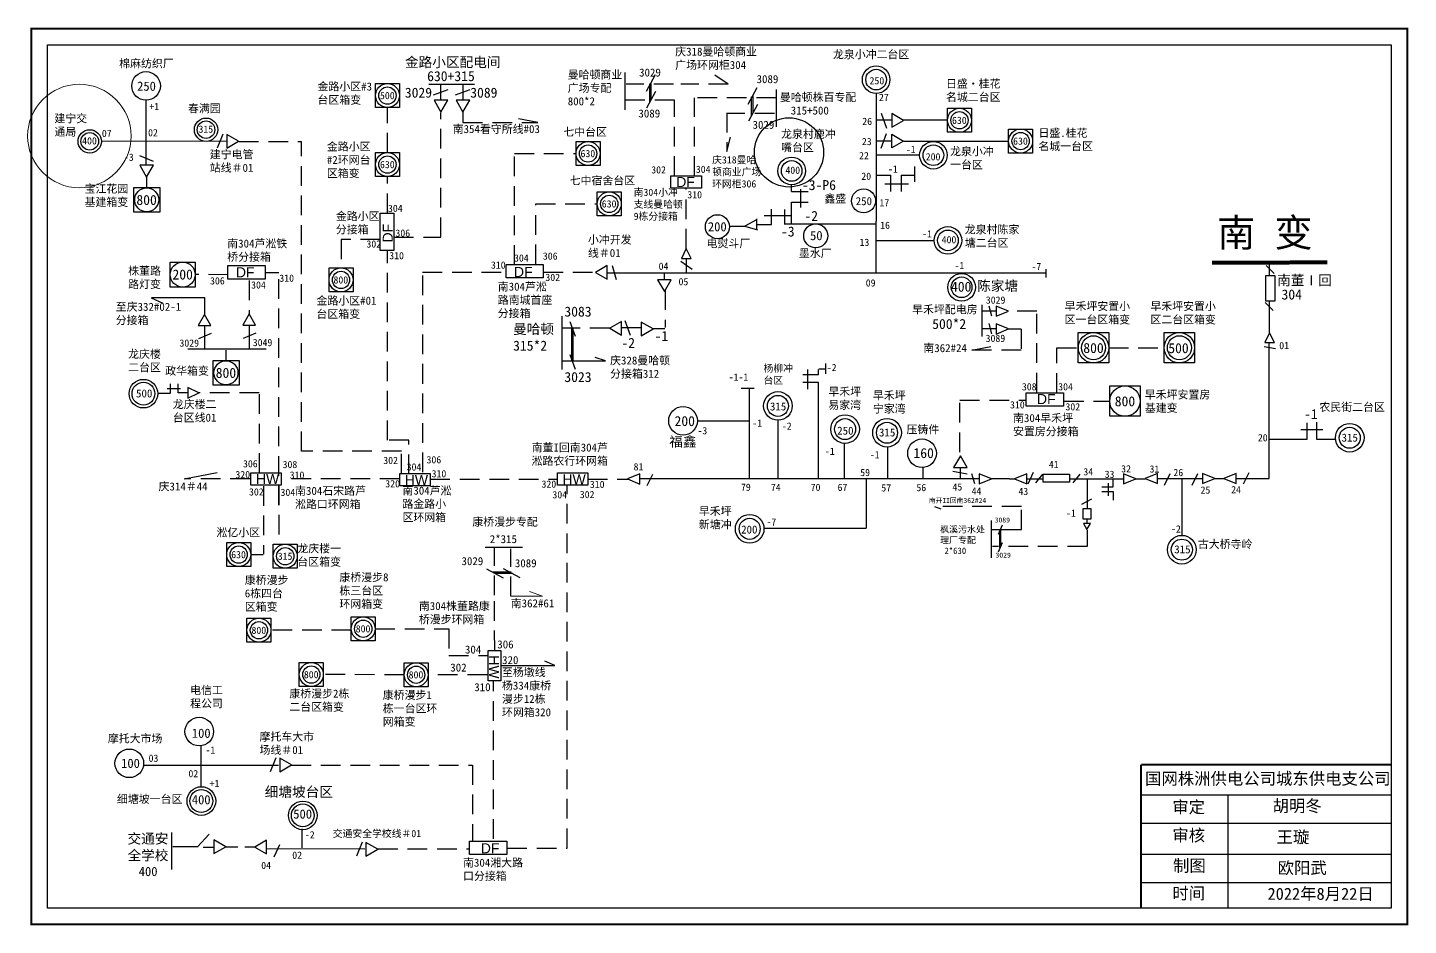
# Model space of a CAD drawing. Extents: x -32 to 313, y 68 to 293.
import ezdxf

# ---------------------------------------------------------------- set-up
doc = ezdxf.new("R2010")
doc.units = 0
doc.header["$LTSCALE"] = 0.774411
doc.linetypes.add('ACAD_ISO02W100', pattern=[15, 12, -3])
doc.linetypes.add('DASHED2', pattern=[9.525, 6.35, -3.175])
doc.layers.get('0').update_dxf_attribs({"linetype": 'CONTINUOUS'})
doc.layers.add('Layer2', color=1, linetype='CONTINUOUS')
doc.layers.add('MiniCADViewLayer', color=7, linetype='CONTINUOUS')
doc.layers.add('MiniCADLayer', color=7, linetype='CONTINUOUS', lineweight=20)
doc.styles.add('宋体_txtstyle_0.00_0_0', font='')
doc.styles.add('宋体_txtstyle_1.23_0_0', font='', dxfattribs={"height": 1.231936})
doc.styles.add('宋体_txtstyle_2.30_0_0', font='', dxfattribs={"height": 2.3})
doc.styles.add('宋体_txtstyle_2.50_0_0', font='', dxfattribs={"height": 2.5})
doc.styles.add('宋体_txtstyle_3.00_0_0', font='SIMSUN.TTC', dxfattribs={"height": 3})
doc.styles.add('宋体_txtstyle_4.58_0_0', font='', dxfattribs={"height": 4.578515})
doc.styles.add('宋体_txtstyle_5.39_0_0', font='', dxfattribs={"height": 5.389702})
doc.styles.add('宋体_txtstyle_8.33_0_0', font='', dxfattribs={"height": 8.327402})
doc.styles.add('宋体_txtstyle_9.57_0_0', font='', dxfattribs={"height": 9.568893})
doc.styles.get('宋体_txtstyle_0.00_0_0').set_extended_font_data('宋体')
doc.styles.get('宋体_txtstyle_1.23_0_0').set_extended_font_data('宋体')
doc.styles.get('宋体_txtstyle_2.30_0_0').set_extended_font_data('宋体')
doc.styles.get('宋体_txtstyle_2.50_0_0').set_extended_font_data('宋体')
doc.styles.get('宋体_txtstyle_4.58_0_0').set_extended_font_data('宋体')
doc.styles.get('宋体_txtstyle_5.39_0_0').set_extended_font_data('宋体')
doc.styles.get('宋体_txtstyle_8.33_0_0').set_extended_font_data('宋体')
doc.styles.get('宋体_txtstyle_9.57_0_0').set_extended_font_data('宋体')

msp = doc.modelspace()

# ---------------------------------------------------------------- linework, layer by layer
at = {"color": 0, "linetype": 'Continuous'}
for p, q in [((117.56, 281.73), (117.56, 272.41)), ((125.13, 281.15), (122.87, 276.95)), ((143.44, 278.78), (140.07, 281.1)), ((68.6, 278.78), (79.96, 278.78)), ((73.34, 277.41), (69.66, 276.09)), ((78.86, 277.41), (75.18, 276.09)), ((125.25, 277.01), (122.98, 272.81)), ((123.71, 278.88), (123.71, 274.15)), ((124.08, 279.25), (124.08, 274.84)), ((150.6, 277.9), (148.33, 273.7)), ((155.37, 277.49), (155.37, 268.17)), ((150.71, 273.76), (148.45, 269.55)), ((149.17, 275.62), (149.17, 270.9)), ((149.54, 275.99), (149.54, 271.59)), ((143.06, 261.98), (144.03, 265.53)), ((150.47, 245.1), (150.47, 242.5)), ((152.42, 245.94), (158.96, 245.94)), ((154.26, 243.72), (154.26, 247.59)), ((157.5, 247.49), (157.5, 243.89)), ((143.78, 243.31), (147.75, 243.31)), ((150.51, 244.9), (147.59, 243.34)), ((147.59, 243.34), (150.77, 242.39)), ((150.58, 243.72), (154.26, 243.72)), ((132.9, 235.15), (132.9, 231.55)), ((222.86, 232.59), (222.86, 230.51)), ((206.84, 223.66), (206.84, 215.76)), ((101.83, 220.81), (101.83, 207.47)), ((103.86, 219.5), (105.18, 215.82)), ((104.25, 217.78), (104.25, 209.51)), ((104.57, 217.78), (104.57, 209.51)), ((117.57, 219.75), (118.88, 216.07)), ((103.86, 211.24), (105.18, 207.56)), ((101.88, 209.62), (112.73, 209.62)), ((112.73, 209.62), (110.15, 210.48)), ((172.5, 180.02), (172.5, 189.05)), ((183.2, 188.07), (183.25, 180.4)), ((7.44, 180.15), (15.68, 181.72)), ((121.35, 181.36), (118.28, 180.1)), ((118.28, 180.1), (121.35, 178.84)), ((121.35, 178.84), (121.35, 181.36)), ((206.16, 180.13), (121.35, 180.1)), ((177.92, 180.04), (177.92, 167.76)), ((201.51, 180.13), (201.51, 182.86)), ((204.26, 181.48), (204.97, 178.95)), ((209.23, 180.13), (206.16, 181.39)), ((206.16, 181.39), (206.16, 178.87)), ((206.16, 178.87), (209.23, 180.13)), ((218.03, 181.42), (214.96, 180.15)), ((214.96, 180.15), (218.03, 178.89)), ((218.03, 178.89), (218.03, 181.42)), ((219.69, 181.68), (218.33, 178.78)), ((221.99, 181.3), (220.24, 179.12)), ((231.31, 181.3), (229.57, 179.12)), ((233.19, 180.1), (233.19, 172.8)), ((239.68, 178.13), (239.68, 180.11)), ((242.26, 181.41), (242.26, 178.88)), ((245.33, 180.15), (242.26, 181.41)), ((242.26, 178.88), (245.33, 180.15)), ((245.25, 180.17), (247.67, 180.17)), ((250.71, 181.46), (247.64, 180.2)), ((247.64, 180.2), (250.71, 178.93)), ((250.71, 178.93), (250.71, 181.46)), ((236.83, 176.97), (239.66, 176.97)), ((236.86, 178.13), (239.68, 178.13)), ((238.45, 175.91), (238.45, 179.05)), ((239.71, 174.81), (239.71, 176.95)), ((234.26, 175.03), (231.76, 173.69)), ((209.18, 169.71), (209.18, 160.37)), ((233.09, 170.04), (233.09, 168.98)), ((152.22, 167.76), (177.92, 167.76)), ((209.11, 167.46), (214.24, 167.46)), ((211.92, 168.51), (210.94, 166.2)), ((211.26, 167.05), (211.26, 163)), ((211.51, 167.43), (211.51, 163.38)), ((91.98, 162.96), (82.67, 162.96)), ((211.92, 164.16), (210.94, 161.84)), ((24.04, 161.2), (27.17, 161.2)), ((87.26, 155.28), (83.06, 157.54)), ((89.13, 156.82), (84.41, 156.82)), ((89.5, 156.44), (85.1, 156.44)), ((91.41, 155.39), (87.21, 157.66))]:
    msp.add_line(p, q, dxfattribs=at)
at = {"color": 0}
for p, q in [((71.61, 274.82), (71.6, 278.69)), ((77.13, 274.82), (77.12, 278.69)), ((127.47, 229.92), (127.47, 231.59)), ((121.66, 217.9), (116.76, 217.9)), ((127.61, 217.62), (124.62, 217.62)), ((135.7, 194.64), (148.66, 194.64)), ((155.85, 194.79), (155.85, 180.13)), ((192.05, 182.92), (192.05, 180.37)), ((213.77, 180.13), (215.02, 180.13)), ((218.03, 180.12), (222.15, 180.11)), ((228.7, 180.1), (242.26, 180.11))]:
    msp.add_line(p, q, dxfattribs=at)
at = {"linetype": 'DASHED2'}
for p, q in [((129.74, 278.78), (117.87, 278.78)), ((143.44, 278.78), (131.58, 278.78)), ((58.23, 261.71), (58.23, 272.96)), ((129.99, 274.77), (117.64, 274.77)), ((129.99, 255.87), (129.99, 274.77)), ((155.37, 275.39), (135, 275.39)), ((135, 255.87), (135, 275.39)), ((71.56, 240.56), (71.56, 271.68)), ((77.11, 271.97), (77.11, 269.2)), ((95.86, 269.2), (90.37, 270.27)), ((143.06, 271.65), (143.06, 261.98)), ((154.97, 271.51), (143.11, 271.51)), ((17.07, 266.3), (15.68, 262.85)), ((77.11, 269.2), (95.86, 269.2)), ((21.1, 264.47), (36.74, 264.47)), ((36.74, 187.02), (36.74, 264.47)), ((-0.25, 259.5), (-3.69, 260.89)), ((89.98, 261.47), (105.38, 261.47)), ((89.98, 233.68), (89.98, 261.47)), ((-1.99, 255.57), (-1.99, 253.01)), ((58.23, 246.56), (58.23, 255.71)), ((132.89, 237.69), (132.89, 252.78)), ((95.29, 233.77), (95.29, 248.88)), ((95.29, 248.88), (110.68, 248.88)), ((56.44, 239.98), (46.62, 239.98)), ((46.62, 239.98), (46.62, 232.87)), ((59.85, 240.56), (71.56, 240.56)), ((58.27, 189.81), (58.27, 237.24)), ((31.05, 231.66), (27.92, 231.66)), ((31.05, 173.51), (31.05, 231.66)), ((67.03, 231.81), (87.56, 231.81)), ((67.06, 181.8), (67.06, 231.81)), ((97.23, 231.8), (110.3, 231.8)), ((114.38, 233.46), (115.37, 230.01)), ((131.54, 234.52), (134.37, 232.55)), ((18.44, 231.17), (10.16, 231.21)), ((23.66, 229.71), (23.66, 221.42)), ((220.6, 222.04), (213.54, 222.04)), ((220.6, 201.75), (220.6, 222.01)), ((216.65, 217.59), (213.54, 217.59)), ((216.65, 217.56), (216.65, 212.28)), ((17.84, 212.34), (17.84, 209.78)), ((204.28, 212.28), (209.47, 213.27)), ((216.65, 212.28), (204.28, 212.28)), ((225.54, 201.67), (225.54, 212.91)), ((225.54, 212.91), (230.96, 212.91)), ((238.55, 212.91), (252.4, 212.91)), ((26.13, 201.61), (11.1, 201.61)), ((26.25, 181.62), (26.25, 201.61)), ((201.36, 186.84), (201.36, 199.8)), ((201.36, 199.8), (217.86, 199.8)), ((227.4, 199.57), (238.81, 199.57)), ((61.71, 187.02), (36.74, 187.02)), ((63.61, 189.83), (58.29, 189.83)), ((61.71, 181.5), (61.71, 187.02)), ((63.61, 181.34), (63.61, 189.83)), ((23.85, 180.14), (7.54, 180.14)), ((61.27, 180.14), (31.8, 180.14)), ((68.95, 180.07), (100.74, 180.07)), ((260.75, 181.37), (259.31, 178.49)), ((273.61, 181.66), (272.16, 178.78)), ((27.25, 178.33), (27.25, 161.28)), ((31.1, 178.51), (31.1, 163.83)), ((85.02, 151.02), (85.02, 162.88)), ((89.04, 150.79), (89.04, 162.65)), ((85.04, 137.27), (85.02, 151.02)), ((49.17, 142.28), (29.11, 142.28)), ((55.17, 142.65), (73.6, 142.65)), ((73.6, 142.65), (73.6, 136)), ((73.6, 136), (83.46, 136)), ((62.41, 131.15), (42.2, 131.2)), ((83.14, 131.15), (68.41, 131.15)), ((84.77, 90.15), (84.77, 129.62)), ((30.32, 110.36), (28.92, 106.91)), ((34.22, 108.58), (79.5, 108.58)), ((79.5, 108.58), (79.5, 89.64)), ((51.89, 89.28), (50.5, 85.83)), ((55.9, 87.61), (78.6, 87.61))]:
    msp.add_line(p, q, dxfattribs=at)
for p, q in [((180.4, 276.48), (180.37, 245.43)), ((184.28, 269.78), (180.4, 269.78)), ((18.01, 264.52), (-13.29, 264.51)), ((184.26, 264.56), (180.39, 264.56)), ((191.26, 261.05), (180.41, 261.05)), ((188.51, 253.82), (182.59, 253.82)), ((157.4, 243.87), (180.37, 243.86)), ((113.19, 231.67), (222.83, 231.64)), ((148.67, 202.9), (148.64, 180.14)), ((36.93, 87.85), (36.95, 92.66)), ((28.06, 87.69), (52.61, 87.61))]:
    msp.add_line(p, q)
at = {"linetype": 'Continuous'}
for p, q in [((-2.18, 274.74), (-2.18, 258.5)), ((180.47, 256.04), (184.02, 256.04)), ((184.02, 256.04), (184.02, 251.96)), ((186.67, 256.04), (186.67, 251.96)), ((186.67, 256.04), (190, 256.04)), ((189.99, 258.21), (189.99, 254.43)), ((159.28, 251.97), (159.28, 253.68)), ((161.55, 248), (161.55, 252.56)), ((159.27, 249.34), (163.43, 249.34)), ((159.27, 243.87), (159.27, 249.31)), ((159.28, 251.94), (163.44, 251.94)), ((180.35, 244.57), (180.35, 231.69)), ((180.38, 239.75), (194.89, 239.75)), ((132.89, 237.69), (131.76, 235.25)), ((131.76, 235.25), (134.14, 235.25)), ((134.14, 235.25), (132.89, 237.69)), ((279.89, 231.48), (277.91, 233.46)), ((-0.84, 225.35), (2.04, 224.08)), ((12.57, 225.35), (-0.79, 225.35)), ((12.57, 221.29), (12.57, 225.35)), ((278.71, 216.52), (278.71, 224.52)), ((210.43, 222.05), (206.82, 222.05)), ((208.54, 223.39), (209.24, 220.86)), ((213.5, 222.05), (210.43, 223.31)), ((210.43, 223.31), (210.43, 220.78)), ((210.43, 220.78), (213.5, 222.05)), ((279.67, 222.25), (277.69, 224.23)), ((12.49, 218.44), (12.49, 212.54)), ((23.65, 218.54), (23.65, 212.64)), ((210.43, 217.6), (206.82, 217.6)), ((208.54, 218.94), (209.24, 216.41)), ((210.43, 218.86), (210.43, 216.33)), ((213.5, 217.6), (210.43, 218.86)), ((210.43, 216.33), (213.5, 217.6)), ((14.13, 216.46), (10.96, 215.11)), ((25.29, 216.56), (22.12, 215.21)), ((278.71, 216.63), (277.58, 214.18)), ((277.58, 214.18), (279.97, 214.18)), ((278.62, 180.22), (278.68, 214.18)), ((279.97, 214.18), (278.71, 216.63)), ((27.87, 212.58), (8.35, 212.58)), ((277.4, 213.23), (280.21, 212.69)), ((166.01, 206.2), (166.01, 207.46)), ((167.72, 208.93), (167.72, 206.4)), ((3.97, 201.61), (3.97, 203.92)), ((5.88, 201.61), (5.88, 203.92)), ((166.01, 180.19), (166.01, 204.23)), ((3.97, 201.51), (0.96, 201.51)), ((3.17, 202.71), (6.48, 202.71)), ((8.29, 201.61), (5.88, 201.61)), ((11.07, 201.62), (8.3, 202.94)), ((8.3, 202.94), (8.3, 200.29)), ((8.3, 200.29), (11.07, 201.62)), ((146.66, 202.81), (149.89, 202.81)), ((288.16, 190.03), (288.16, 194.16)), ((290.48, 194.28), (290.48, 190.03)), ((278.61, 190.03), (288.16, 190.03)), ((286.61, 192.48), (292.03, 192.48)), ((290.48, 190.03), (295.25, 190.03)), ((256.82, 180.17), (256.82, 166)), ((265.05, 180.22), (261.98, 181.48)), ((261.98, 181.48), (261.98, 178.96)), ((261.98, 178.96), (265.05, 180.22)), ((265.05, 180.22), (267.36, 180.22)), ((270.43, 181.48), (267.36, 180.22)), ((267.36, 180.22), (270.43, 178.96)), ((270.43, 178.96), (270.43, 181.48)), ((270.43, 180.22), (278.62, 180.22)), ((195, 173.24), (196.53, 172.62)), ((-2.79, 108.53), (31, 108.53)), ((246.66, 101.14), (309.03, 101.14)), ((268.31, 101.13), (268.31, 72.8)), ((246.66, 94.04), (309.03, 94.04)), ((4.37, 82.45), (4.37, 91.74)), ((10.72, 88.11), (13.67, 91.29)), ((10.95, 88.11), (4.6, 88.11)), ((246.66, 86.29), (309.03, 86.29)), ((246.66, 79.19), (309.03, 79.19))]:
    msp.add_line(p, q, dxfattribs=at)
at = {"color": 7, "linetype": 'Continuous'}
for p, q in [((181.69, 271.52), (183, 267.84)), ((198.23, 269.78), (187.28, 269.78)), ((181.67, 262.82), (182.99, 266.5)), ((187.31, 264.59), (213.29, 264.59)), ((11.63, 102.94), (11.63, 113.38)), ((15.01, 87.99), (12.18, 87.99)), ((17.63, 88.16), (20.81, 88.16)), ((22.58, 88.16), (25.4, 88.16)), ((29.92, 85.62), (31.34, 88.7))]:
    msp.add_line(p, q, dxfattribs=at)
at = {"color": 7}
for p, q in [((180.37, 245.47), (180.37, 244.53)), ((166.05, 207.63), (167.74, 207.63)), ((250.72, 180.21), (261.98, 180.22))]:
    msp.add_line(p, q, dxfattribs=at)
at = {"linetype": 'ACAD_ISO02W100'}
msp.add_line((278.75, 230.99), (278.75, 234.08), dxfattribs=at)
at = {"color": 0, "linetype": 'DASHED2'}
for p, q in [((127.64, 227.29), (127.64, 217.97)), ((113.75, 217.77), (101.83, 217.77)), ((121.66, 217.64), (121.65, 217.64)), ((108.29, 180.07), (118.31, 180.07)), ((124.49, 181.26), (123.05, 178.38)), ((203.14, 181.3), (199.58, 182)), ((213.77, 180.13), (209.23, 180.13)), ((253.85, 181.36), (252.4, 178.47)), ((103.12, 87.81), (103.12, 178.45)), ((233.13, 167.32), (233.13, 163.18)), ((233.13, 163.18), (209.46, 163.18)), ((88.16, 87.81), (103.12, 87.81))]:
    msp.add_line(p, q, dxfattribs=at)
at = {"color": 0, "linetype": 'ByBlock', "ltscale": 2}
for p, q in [((163.2, 207.46), (163.2, 202.55)), ((162.04, 206.19), (165.97, 206.19)), ((165.97, 204.23), (162.04, 204.23))]:
    msp.add_line(p, q, dxfattribs=at)
at = {"color": 1, "linetype": 'Continuous'}
for p, q in [((86.54, 133.45), (100.09, 133.45)), ((100.09, 133.45), (97.55, 134.57))]:
    msp.add_line(p, q, dxfattribs=at)
at = {"linetype": 'Continuous', "const_width": 0.5}
msp.add_lwpolyline([(-30.77, 292.7), (313.21, 292.7), (313.21, 68.74), (-30.77, 68.74)], close=True, dxfattribs=at)
at = {"linetype": 'Continuous'}
for points in [[(-26.72, 288.66), (309.16, 288.66), (309.16, 72.78), (-26.72, 72.78)], [(55.23, 278.96), (61.23, 278.96), (61.23, 272.96), (55.23, 272.96)], [(198.23, 272.78), (204.23, 272.78), (204.23, 266.78), (198.23, 266.78)], [(213.52, 267.59), (219.52, 267.59), (219.52, 261.59), (213.52, 261.59)], [(105.38, 264.47), (111.38, 264.47), (111.38, 258.47), (105.38, 258.47)], [(55.23, 261.71), (61.23, 261.71), (61.23, 255.71), (55.23, 255.71)], [(129.1, 255.87), (136.71, 255.87), (136.71, 252.78), (129.1, 252.78)], [(-5.17, 252.94), (1.29, 252.94), (1.29, 246.79), (-5.17, 246.79)], [(110.68, 251.88), (116.68, 251.88), (116.68, 245.88), (110.68, 245.88)], [(3.91, 234.34), (10.16, 234.34), (10.16, 228.08), (3.91, 228.08)], [(43.62, 232.87), (49.62, 232.87), (49.62, 226.87), (43.62, 226.87)], [(12.51, 221.26), (10.92, 218.49), (14.11, 218.49)], [(23.68, 221.35), (22.08, 218.59), (25.27, 218.59)], [(230.94, 216.71), (238.55, 216.71), (238.55, 209.1), (230.94, 209.1)], [(252.4, 216.71), (260.01, 216.71), (260.01, 209.1), (252.4, 209.1)], [(14.66, 209.71), (21.12, 209.71), (21.12, 203.56), (14.66, 203.56)], [(238.81, 203.38), (246.41, 203.38), (246.41, 195.77), (238.81, 195.77)], [(24.04, 181.66), (31.64, 181.66), (31.64, 178.56), (24.04, 178.56)], [(61.32, 181.5), (68.92, 181.5), (68.92, 178.41), (61.32, 178.41)], [(100.72, 181.6), (108.32, 181.6), (108.32, 178.51), (100.72, 178.51)], [(18.04, 164.2), (24.04, 164.2), (24.04, 158.2), (18.04, 158.2)], [(29.68, 163.79), (35.68, 163.79), (35.68, 157.79), (29.68, 157.79)], [(23.11, 145.28), (29.11, 145.28), (29.11, 139.28), (23.11, 139.28)], [(49.17, 145.65), (55.17, 145.65), (55.17, 139.65), (49.17, 139.65)], [(86.54, 137.25), (86.54, 129.64), (83.44, 129.64), (83.44, 137.25)], [(36.2, 134.2), (42.2, 134.2), (42.2, 128.2), (36.2, 128.2)], [(62.41, 134.15), (68.41, 134.15), (68.41, 128.15), (62.41, 128.15)]]:
    msp.add_lwpolyline(points, close=True, dxfattribs=at)
at = {"color": 0}
for points in [[(71.59, 271.81), (73.29, 274.77), (69.88, 274.77)], [(77.11, 271.81), (78.81, 274.77), (75.4, 274.77)], [(127.45, 226.96), (129.16, 229.92), (125.74, 229.92)], [(113.81, 217.79), (116.76, 216.08), (116.76, 219.49)], [(124.62, 217.62), (121.66, 219.33), (121.66, 215.91)], [(201.46, 185.92), (199.76, 182.96), (203.17, 182.97)], [(233.1, 167.44), (233.98, 168.97), (232.22, 168.97)]]:
    msp.add_lwpolyline(points, close=True, dxfattribs=at)
for points in [[(187.28, 269.76), (184.33, 271.47), (184.33, 268.06)], [(21, 264.56), (18.04, 266.26), (18.04, 262.85)], [(187.27, 264.58), (184.31, 262.87), (184.31, 266.28)], [(-1.99, 255.57), (-0.28, 258.53), (-3.69, 258.53)], [(110.23, 231.74), (113.19, 230.03), (113.19, 233.44)], [(34.24, 108.62), (31.29, 110.32), (31.29, 106.91)], [(17.81, 88.15), (14.86, 89.86), (14.86, 86.44)], [(25.05, 88.08), (28.01, 86.37), (28.01, 89.79)], [(55.82, 87.54), (52.86, 89.25), (52.86, 85.83)]]:
    msp.add_lwpolyline(points, close=True)
at = {"color": 7, "linetype": 'Continuous'}
for points in [[(56.45, 237.24), (56.45, 246.57), (59.82, 246.57), (59.82, 237.24)], [(18.31, 233.46), (27.64, 233.46), (27.64, 230.09), (18.31, 230.09)], [(87.87, 233.72), (97.2, 233.72), (97.2, 230.35), (87.87, 230.35)], [(217.88, 201.64), (227.22, 201.64), (227.22, 198.27), (217.88, 198.27)], [(78.74, 89.55), (88.07, 89.55), (88.07, 86.18), (78.74, 86.18)]]:
    msp.add_lwpolyline(points, close=True, dxfattribs=at)
at = {"linetype": 'Continuous'}
for points, const_width in [([(293.19, 234.23), (264.37, 234.21)], 1), ([(246.63, 108.65), (246.63, 72.92)], 0.5), ([(246.66, 108.65), (309.03, 108.65)], 0.5)]:
    msp.add_lwpolyline(points, dxfattribs=dict(at, const_width=const_width))
at = {"linetype": 'ACAD_ISO02W100'}
msp.add_lwpolyline([(280.07, 224.59), (277.86, 224.59), (277.86, 230.99), (280.07, 230.99)], close=True, dxfattribs=at)
at = {"color": 0, "linetype": 'Continuous'}
for points in [[(222.15, 181.3), (228.7, 181.3), (228.7, 179.26), (222.15, 179.26)], [(232.18, 172.73), (234.05, 172.73), (234.05, 170.04), (232.18, 170.04)]]:
    msp.add_lwpolyline(points, close=True, dxfattribs=at)
for centre, radius in [((180.4, 279.94), 3.45), ((180.4, 279.94), 2.58), ((58.23, 275.96), 3), ((58.23, 275.96), 2.16), ((201.23, 269.78), 3), ((201.23, 269.78), 2.16), ((216.52, 264.59), 3), ((216.52, 264.59), 2.16), ((108.38, 261.47), 3), ((108.38, 261.47), 2.16), ((194.71, 261.05), 3.45), ((194.71, 261.05), 2.58), ((58.23, 258.71), 3), ((58.23, 258.71), 2.16), ((159.28, 257.12), 3.45), ((159.28, 257.12), 2.58), ((-1.96, 249.89), 3), ((177.26, 249.63), 3), ((113.68, 248.88), 3), ((113.68, 248.88), 2.16), ((140.71, 243.18), 3), ((165.29, 240.91), 3), ((198.34, 239.75), 3.45), ((198.34, 239.75), 2.58), ((46.62, 229.87), 3), ((46.62, 229.87), 2.16), ((201.76, 228.02), 3.45), ((201.76, 228.02), 2.58), ((234.75, 212.91), 3.8), ((234.75, 212.91), 3), ((256.21, 212.91), 3.8), ((256.21, 212.91), 3), ((17.86, 206.66), 3), ((242.61, 199.57), 3.8), ((21.04, 161.2), 3), ((21.04, 161.2), 2.16), ((32.68, 160.79), 3), ((32.68, 160.79), 2.16), ((26.11, 142.28), 3), ((52.17, 142.65), 3), ((26.11, 142.28), 2.16), ((52.17, 142.65), 2.16), ((39.2, 131.2), 3), ((39.2, 131.2), 2.16), ((65.41, 131.15), 3), ((65.41, 131.15), 2.16)]:
    msp.add_circle(centre, radius)
at = {"linetype": 'Continuous'}
for centre, radius in [((-2.12, 278.36), 3.58), ((12.88, 267.43), 2.92), ((12.88, 267.43), 2.2), ((-16.2, 264.51), 2.92), ((-16.2, 264.51), 2.2), ((-2.77, 201.43), 3.58), ((-2.77, 201.43), 2.85), ((155.85, 198.37), 3.58), ((155.85, 198.37), 2.63), ((132.12, 194.64), 3.58), ((172.63, 192.56), 3.58), ((172.63, 192.56), 2.63), ((183.12, 191.66), 3.58), ((298.79, 190.4), 3.58), ((298.79, 190.4), 2.63), ((148.78, 167.63), 3.58), ((148.78, 167.63), 2.63), ((256.82, 162.42), 3.58), ((256.82, 162.42), 2.63), ((11.18, 116.94), 3.58), ((-6.3, 109), 3.58), ((11.71, 99.58), 3.58), ((11.71, 99.58), 2.85), ((37.07, 95.99), 3.58), ((37.07, 95.99), 2.85)]:
    msp.add_circle(centre, radius, dxfattribs=at)
at = {"color": 12, "linetype": 'Continuous', "lineweight": 0, "ltscale": 0.721793, "true_color": 0xc00000}
msp.add_circle((-18.79, 265.85), 12.93, dxfattribs=at)
at = {"color": 1, "linetype": 'Continuous'}
msp.add_circle((158.62, 261.75), 8.65, dxfattribs=at)
at = {"color": 0}
msp.add_circle((7.04, 231.21), 3.13, dxfattribs=at)
at = {"color": 0, "linetype": 'Continuous'}
for centre, radius in [((183.12, 191.66), 2.63), ((191.87, 186.52), 3.58)]:
    msp.add_circle(centre, radius, dxfattribs=at)
at = {"layer": 'MiniCADLayer', "color": 7, "linetype": 'Continuous', "ltscale": 0.82029}
for p, q in [((97.01, 150.79), (93.73, 151.98)), ((89.04, 150.79), (97.01, 150.79))]:
    msp.add_line(p, q, dxfattribs=at)
at = {"layer": 'MiniCADViewLayer', "color": 0, "linetype": 'DASHED2'}
for p, q in [((216.71, 173.24), (195, 173.24)), ((216.71, 167.46), (216.71, 173.24)), ((214.24, 167.46), (216.71, 167.46))]:
    msp.add_line(p, q, dxfattribs=at)

# ---------------------------------------------------------------- texts
for s, height, style, p in [('630+315', 2.5, '宋体_txtstyle_2.50_0_0', (68.16, 279.57)), ('500', 1.8, '宋体_txtstyle_2.50_0_0', (56.36, 275.06)), ('3029', 2.5, '宋体_txtstyle_2.50_0_0', (62.58, 275.44)), ('3089', 2.5, '宋体_txtstyle_2.50_0_0', (78.93, 275.44)), ('+1', 1.8, '宋体_txtstyle_2.50_0_0', (-1.3, 272.32)), ('26', 1.8, '宋体_txtstyle_2.30_0_0', (176.93, 268.62)), ('630', 1.8, '宋体_txtstyle_2.50_0_0', (199.36, 268.87)), ('315', 1.8, '宋体_txtstyle_2.50_0_0', (10.99, 266.67)), ('400', 1.8, '宋体_txtstyle_2.50_0_0', (-18.09, 263.74)), ('630', 1.8, '宋体_txtstyle_2.50_0_0', (106.5, 260.56)), ('23', 1.8, '宋体_txtstyle_2.30_0_0', (176.83, 263.56)), ('-1', 1.8, '宋体_txtstyle_2.50_0_0', (187.81, 261.59)), ('630', 1.8, '宋体_txtstyle_2.50_0_0', (214.64, 263.68)), ('630', 1.8, '宋体_txtstyle_2.50_0_0', (56.36, 257.81)), ('22', 1.8, '宋体_txtstyle_2.50_0_0', (176.13, 260.04)), ('400', 1.8, '宋体_txtstyle_2.50_0_0', (157.72, 256.4)), ('20', 1.8, '宋体_txtstyle_2.50_0_0', (176.7, 254.89)), ('-1', 1.8, '宋体_txtstyle_2.50_0_0', (183.36, 256.7)), ('-3-P6', 2.5, '宋体_txtstyle_2.50_0_0', (161.85, 252.33)), ('630', 1.8, '宋体_txtstyle_2.50_0_0', (111.81, 247.98)), ('17', 1.8, '宋体_txtstyle_2.50_0_0', (181.22, 248.25)), ('-2', 2.5, '宋体_txtstyle_2.50_0_0', (162.47, 244.62)), ('-3', 2.5, '宋体_txtstyle_2.50_0_0', (156.62, 240.72)), ('16', 1.8, '宋体_txtstyle_2.50_0_0', (181.4, 242.62)), ('-1', 1.8, '宋体_txtstyle_2.50_0_0', (191.9, 240.48)), ('13', 1.8, '宋体_txtstyle_2.50_0_0', (176.25, 238.38)), ('400', 1.8, '宋体_txtstyle_2.50_0_0', (196.78, 239.02)), ('-1', 1.8, '宋体_txtstyle_2.50_0_0', (199.99, 232.56)), ('-7', 1.8, '宋体_txtstyle_2.50_0_0', (219.23, 232.32)), ('800', 1.8, '宋体_txtstyle_2.50_0_0', (44.74, 228.97)), ('09', 1.8, '宋体_txtstyle_2.50_0_0', (177.8, 228.22)), ('400', 2.5, '宋体_txtstyle_2.50_0_0', (199.11, 226.92)), ('500*2', 2.5, '宋体_txtstyle_2.50_0_0', (194.41, 217.61)), ('800', 2.5, '宋体_txtstyle_2.50_0_0', (232.19, 211.6)), ('500', 2.5, '宋体_txtstyle_2.50_0_0', (253.43, 211.56)), ('01', 1.8, '宋体_txtstyle_2.50_0_0', (281.17, 212.56)), ('-2', 1.8, '宋体_txtstyle_2.50_0_0', (168.05, 207.06)), ('-1-1', 1.8, '宋体_txtstyle_2.50_0_0', (143.53, 204.69)), ('800', 2.5, '宋体_txtstyle_2.50_0_0', (240.05, 198.27)), ('-1', 2.5, '宋体_txtstyle_2.50_0_0', (287.39, 195.07)), ('-1', 1.8, '宋体_txtstyle_2.50_0_0', (149.44, 193.17)), ('20', 1.8, '宋体_txtstyle_2.50_0_0', (275.83, 189.52)), ('26', 1.8, '宋体_txtstyle_2.50_0_0', (254.71, 180.81)), ('25', 1.8, '宋体_txtstyle_2.50_0_0', (261.49, 176.43)), ('24', 1.8, '宋体_txtstyle_2.50_0_0', (269.15, 176.53)), ('-2', 1.8, '宋体_txtstyle_2.50_0_0', (254.13, 166.7)), ('630', 1.8, '宋体_txtstyle_2.50_0_0', (19.17, 160.29)), ('315', 1.8, '宋体_txtstyle_2.50_0_0', (30.81, 159.89)), ('800', 1.8, '宋体_txtstyle_2.50_0_0', (24.24, 141.37)), ('800', 1.8, '宋体_txtstyle_2.50_0_0', (50.3, 141.74)), ('800', 1.8, '宋体_txtstyle_2.50_0_0', (37.33, 130.29)), ('800', 1.8, '宋体_txtstyle_2.50_0_0', (63.53, 130.24)), ('03', 1.8, '宋体_txtstyle_2.50_0_0', (-1.48, 109.39)), ('-1', 1.8, '宋体_txtstyle_2.50_0_0', (12.74, 111.44)), ('02', 1.8, '宋体_txtstyle_2.50_0_0', (8.48, 105.53)), ('+1', 1.8, '宋体_txtstyle_2.50_0_0', (13.76, 103.05)), ('-2', 1.8, '宋体_txtstyle_2.50_0_0', (37.6, 90.24)), ('交通安全学校线＃01', 1.8, '宋体_txtstyle_2.50_0_0', (44.56, 90.55)), ('02', 1.8, '宋体_txtstyle_2.50_0_0', (34.43, 85.14)), ('04', 1.8, '宋体_txtstyle_2.50_0_0', (26.67, 82.58))]:
    msp.add_text(s, height=height, dxfattribs=dict(style=style)).set_placement(p)
at = {"color": 0}
for s, height, style, p in [('04', 1.8, '宋体_txtstyle_2.50_0_0', (126.02, 232.4)), ('05', 1.8, '宋体_txtstyle_2.50_0_0', (131, 228.53)), ('3083', 2.5, '宋体_txtstyle_2.50_0_0', (102.46, 220.7)), ('-2', 2.5, '宋体_txtstyle_2.50_0_0', (116.72, 212.87)), ('-1', 2.5, '宋体_txtstyle_2.50_0_0', (125.02, 214.61)), ('3023', 2.5, '宋体_txtstyle_2.50_0_0', (102.46, 204.34)), ('-2', 1.8, '宋体_txtstyle_2.50_0_0', (156.82, 192.41)), ('-3', 1.8, '宋体_txtstyle_2.50_0_0', (135.73, 191.28)), ('-1', 1.8, '宋体_txtstyle_2.50_0_0', (167.6, 186.13)), ('-1', 1.8, '宋体_txtstyle_2.50_0_0', (178.82, 185.26)), ('81', 1.8, '宋体_txtstyle_2.50_0_0', (119.76, 182.25)), ('32', 1.8, '宋体_txtstyle_2.50_0_0', (241.66, 181.74)), ('31', 1.8, '宋体_txtstyle_2.50_0_0', (248.74, 181.71)), ('59', 1.8, '宋体_txtstyle_2.50_0_0', (176.42, 180.82)), ('34', 1.8, '宋体_txtstyle_2.50_0_0', (232.2, 181)), ('33', 1.8, '宋体_txtstyle_2.50_0_0', (237.53, 180.38)), ('79', 1.8, '宋体_txtstyle_2.50_0_0', (146.61, 177.14)), ('74', 1.8, '宋体_txtstyle_2.50_0_0', (154.07, 177.08)), ('70', 1.8, '宋体_txtstyle_2.50_0_0', (164.03, 177.11)), ('67', 1.8, '宋体_txtstyle_2.50_0_0', (170.76, 177.11)), ('57', 1.8, '宋体_txtstyle_2.50_0_0', (181.69, 176.97)), ('56', 1.8, '宋体_txtstyle_2.50_0_0', (190.46, 177.05)), ('45', 1.8, '宋体_txtstyle_2.50_0_0', (199.48, 177.21)), ('44', 1.8, '宋体_txtstyle_2.50_0_0', (204.27, 176.21)), ('43', 1.8, '宋体_txtstyle_2.50_0_0', (215.97, 176.11)), ('-7', 1.8, '宋体_txtstyle_2.50_0_0', (152.98, 168.45)), ('3089', 1.232, '宋体_txtstyle_1.23_0_0', (210.01, 169.23)), ('-1', 1.8, '宋体_txtstyle_2.50_0_0', (227.88, 170.67)), ('3029', 1.232, '宋体_txtstyle_1.23_0_0', (210.23, 160.45))]:
    msp.add_text(s, height=height, dxfattribs=dict(at, style=style)).set_placement(p)
at = {"color": 0, "attachment_point": 1}
for s, insert, char_height, width, style in [('庆318曼哈顿商业广场环网柜304', (130.17, 287.94), 2, 22.3189, '宋体_txtstyle_5.39_0_0'), ('曼哈顿商业广场专配\\P800*2', (103.3, 282.19), 2, 15.5536, '宋体_txtstyle_9.57_0_0'), ('3029', (121.14, 282.72), 2, 52.3674, '宋体_txtstyle_0.00_0_0'), ('3089', (150.51, 281.07), 2, 6.6494, '宋体_txtstyle_0.00_0_0'), ('曼哈顿株百专配\\P  315+500', (156.33, 276.55), 2, 20.1524, '宋体_txtstyle_0.00_0_0'), ('3089', (120.97, 272.48), 2, 52.3674, '宋体_txtstyle_0.00_0_0'), ('3029', (149.5, 269.65), 2, 6.6657, '宋体_txtstyle_0.00_0_0'), ('七中台区', (102.2, 267.87), 2, 16.4292, '宋体_txtstyle_0.00_0_0'), ('庆318曼哈顿商业广场环网柜306', (139.4, 260.79), 1.8, 12.9423, '宋体_txtstyle_4.58_0_0'), ('七中宿舍台区', (103.78, 255.7), 2, 32.25, '宋体_txtstyle_0.00_0_0'), ('南304小冲支线曼哈顿9栋分接箱', (119.78, 252.68), 1.8, 13.073, '宋体_txtstyle_4.58_0_0'), ('曼哈顿\\P315*2', (89.65, 218.85), 2.5, 16.4292, '宋体_txtstyle_0.00_0_0'), ('庆328曼哈顿分接箱312', (113.89, 210.73), 2, 15.3566, '宋体_txtstyle_0.00_0_0'), ('压铸件', (188, 193.46), 2, 16.4292, '宋体_txtstyle_0.00_0_0'), ('福鑫', (128.68, 190.68), 2.5, 16.4292, '宋体_txtstyle_0.00_0_0'), ('250', (170.66, 193.18), 2, 4.9053, '宋体_txtstyle_0.00_0_0'), ('315', (181.11, 192.73), 2, 4.9053, '宋体_txtstyle_0.00_0_0'), ('160', (189.73, 187.83), 2.5, 4.9053, '宋体_txtstyle_0.00_0_0'), ('{\\fKaiTi_GB2312|b0|i0|c134|p49;310}', (108.83, 179.65), 1.8, 21.5515, '宋体_txtstyle_0.00_0_0'), ('{\\fKaiTi_GB2312|b0|i0|c134|p49;302}', (106.31, 177.11), 1.8, 21.5515, '宋体_txtstyle_0.00_0_0'), ('早禾坪新塘冲', (136.09, 173.05), 2, 10.1042, '宋体_txtstyle_0.00_0_0'), ('200', (146.65, 168.46), 2, 4.9053, '宋体_txtstyle_0.00_0_0'), ('{\\fSimSun|b0|i0|c134|p2;枫溪污水处理厂专配\\P 2*630}', (196.39, 168.28), 1.6, 11.7719, '宋体_txtstyle_0.00_0_0')]:
    msp.add_mtext(s, dxfattribs=dict(at, insert=insert, char_height=char_height, width=width, style=style))
at = {"attachment_point": 1}
for s, insert, char_height, width, style in [('龙泉小冲二台区', (169.6, 287.27), 2, 24.8042, '宋体_txtstyle_0.00_0_0'), ('棉麻纺织厂', (-8.83, 284.99), 2, 29.5593, '宋体_txtstyle_0.00_0_0'), ('金路小区配电间', (62.61, 285.57), 2.5, 33.4679, '宋体_txtstyle_0.00_0_0'), ('250', (178.75, 280.58), 1.8, 4.9053, '宋体_txtstyle_0.00_0_0'), ('日盛·桂花名城二台区', (197.86, 279.93), 2, 16.1336, '宋体_txtstyle_0.00_0_0'), ('250', (-4.35, 279.46), 2.3, 4.9053, '宋体_txtstyle_0.00_0_0'), ('金路小区#3台区箱变', (40.75, 279.22), 2, 14.8049, '宋体_txtstyle_0.00_0_0'), ('27', (181.1, 276.42), 1.8, 16.4292, '宋体_txtstyle_0.00_0_0'), ('建宁交通局', (-25.02, 271.24), 2, 9.1056, '宋体_txtstyle_0.00_0_0'), ('南354看守所线#03', (74.54, 268.59), 2, 33.4679, '宋体_txtstyle_0.00_0_0'), ('龙泉村鹿冲嘴台区', (156.64, 267.35), 2, 13.6725, '宋体_txtstyle_0.00_0_0'), ('日盛.桂花名城一台区', (220.97, 267.62), 2, 14.3594, '宋体_txtstyle_0.00_0_0'), ('建宁电管站线＃01', (13.82, 262.24), 2, 13.0919, '宋体_txtstyle_0.00_0_0'), ('金路小区#2环网台区箱变', (43.09, 264.2), 2, 13.0435, '宋体_txtstyle_0.00_0_0'), ('龙泉小冲一台区', (198.89, 263.02), 2, 11.5895, '宋体_txtstyle_0.00_0_0'), ('200', (192.8, 261.55), 1.8, 4.9053, '宋体_txtstyle_0.00_0_0'), ('{\\fSimSun|b0|i0|c134|p2;宝江花园基建箱变}', (-17.48, 253.67), 2, 11.3405, '宋体_txtstyle_0.00_0_0'), ('鑫盛', (167.46, 251.18), 2, 16.4292, '宋体_txtstyle_0.00_0_0'), ('250', (175.29, 250.56), 2, 4.9053, '宋体_txtstyle_0.00_0_0'), ('金路小区分接箱', (45.33, 246.81), 2, 12.065, '宋体_txtstyle_0.00_0_0'), ('200', (138.34, 244.32), 2.3, 4.9053, '宋体_txtstyle_0.00_0_0'), ('50', (163.88, 242.11), 2.3, 4.9053, '宋体_txtstyle_0.00_0_0'), ('龙泉村陈家塘二台区', (202.56, 243.48), 2, 13.6725, '宋体_txtstyle_0.00_0_0'), ('小冲开发线＃01', (108.35, 240.93), 2, 11.7091, '宋体_txtstyle_0.00_0_0'), ('电熨斗厂', (138.01, 240), 2, 16.4292, '宋体_txtstyle_0.00_0_0'), ('墨水厂', (161.08, 237.53), 2, 16.4292, '宋体_txtstyle_0.00_0_0'), ('株董路路灯变', (-6.58, 233.15), 2, 8.8877, '宋体_txtstyle_0.00_0_0'), ('陈家塘', (205.65, 229.66), 2.5, 16.4292, '宋体_txtstyle_0.00_0_0'), ('金路小区#01台区箱变', (40.5, 225.68), 2, 16.4553, '宋体_txtstyle_0.00_0_0'), ('{\\fSimSun|b0|i0|c134|p2;早禾坪安置小区一台区箱变}', (227.52, 224.28), 2, 18.107, '宋体_txtstyle_0.00_0_0'), ('{\\fSimSun|b0|i0|c134|p2;早禾坪安置小区二台区箱变}', (248.96, 224.28), 2, 18.107, '宋体_txtstyle_0.00_0_0'), ('{\\fSimSun|b0|i0|c134|p2;早禾坪配电房}', (189.4, 223.49), 2, 20.9896, '宋体_txtstyle_0.00_0_0'), ('{\\fSimSun|b0|i0|c134|p2;南362#24}', (192.2, 213.82), 2, 20.9896, '宋体_txtstyle_0.00_0_0'), ('龙庆楼二台区', (-6.6, 212.34), 2, 9.9304, '宋体_txtstyle_0.00_0_0'), ('政华箱变', (2.68, 208.14), 2, 11.3405, '宋体_txtstyle_0.00_0_0'), ('杨柳冲台区', (152.25, 208.68), 1.8, 7.7324, '宋体_txtstyle_0.00_0_0'), ('500', (-4.62, 202.49), 2, 4.9053, '宋体_txtstyle_0.00_0_0'), ('早禾坪易家湾', (168.45, 202.93), 2, 10.2954, '宋体_txtstyle_0.00_0_0'), ('早禾坪宁家湾', (179.59, 202), 2, 9.9484, '宋体_txtstyle_0.00_0_0'), ('{\\fSimSun|b0|i0|c134|p2;早禾坪安置房基建变}', (247.57, 202.19), 2, 18.107, '宋体_txtstyle_0.00_0_0'), ('龙庆楼二台区线01', (4.57, 199.77), 2, 12.753, '宋体_txtstyle_0.00_0_0'), ('315', (153.85, 199.23), 2, 4.9053, '宋体_txtstyle_0.00_0_0'), ('农民街二台区', (291.22, 199.08), 2, 41.4167, '宋体_txtstyle_0.00_0_0'), ('200', (130, 195.83), 2.5, 4.9053, '宋体_txtstyle_0.00_0_0'), ('315', (296.76, 191.43), 2, 4.9053, '宋体_txtstyle_0.00_0_0'), ('庆314＃44', (1.01, 179.22), 2, 35.3805, '宋体_txtstyle_0.00_0_0'), ('康桥漫步专配', (79.46, 170.39), 2, 22.5174, '宋体_txtstyle_8.33_0_0'), ('淞亿小区', (15.49, 167.73), 2, 16.4292, '宋体_txtstyle_0.00_0_0'), ('2*315', (83.8, 166.06), 2, 16.4292, '宋体_txtstyle_0.00_0_0'), ('龙庆楼一台区箱变', (35.71, 163.72), 2, 11.3405, '宋体_txtstyle_0.00_0_0'), ('315', (254.93, 163.51), 2, 4.9053, '宋体_txtstyle_0.00_0_0'), ('古大桥寺岭', (260.82, 164.8), 2, 41.4167, '宋体_txtstyle_0.00_0_0'), ('康桥漫步6栋四台区箱变', (22.57, 155.83), 2, 12.0667, '宋体_txtstyle_0.00_0_0'), ('康桥漫步8栋三台区环网箱变', (46.22, 156.52), 2, 13.0239, '宋体_txtstyle_0.00_0_0'), ('南304株董路康桥漫步环网箱', (66.08, 149.33), 2, 19.2181, '宋体_txtstyle_0.00_0_0'), ('南362#61', (89.05, 150.01), 2, 16.4292, '宋体_txtstyle_0.00_0_0'), ('电信工程公司', (8.9, 128.31), 2, 9.2731, '宋体_txtstyle_0.00_0_0'), ('康桥漫步2栋二台区箱变', (33.71, 127.44), 2, 17.2172, '宋体_txtstyle_0.00_0_0'), ('康桥漫步1栋一台区环网箱变', (57.06, 127.08), 2, 13.6538, '宋体_txtstyle_0.00_0_0'), ('100', (9.33, 117.68), 2.3, 4.9053, '宋体_txtstyle_0.00_0_0'), ('摩托大市场', (-11.67, 116.21), 2, 17.6168, '宋体_txtstyle_0.00_0_0'), ('摩托车大市场线＃01', (26.25, 116.67), 2, 16.212, '宋体_txtstyle_0.00_0_0'), ('100', (-8.35, 110.16), 2.3, 4.9053, '宋体_txtstyle_0.00_0_0'), ('细塘坡一台区', (-9.4, 101.07), 2, 31.5622, '宋体_txtstyle_0.00_0_0'), ('400', (9.32, 101.06), 2.3, 4.9053, '宋体_txtstyle_0.00_0_0'), ('细塘坡台区', (27.56, 103.13), 2.5, 31.5622, '宋体_txtstyle_0.00_0_0'), ('500', (34.68, 97.48), 2.3, 4.9053, '宋体_txtstyle_0.00_0_0'), ('交通安全学校', (-6.75, 91.42), 2.5, 11.6313, '宋体_txtstyle_0.00_0_0'), ('400', (-3.94, 83.12), 2.3, 4.9053, '宋体_txtstyle_0.00_0_0')]:
    msp.add_mtext(s, dxfattribs=dict(at, insert=insert, char_height=char_height, width=width, style=style))
at = {"color": 7, "attachment_point": 1, "style": '宋体_txtstyle_0.00_0_0'}
for s, insert, char_height, width in [('春满园', (8.36, 273.76), 2, 17.4863), ('{\\fSimSun|b0|i0|c134|p2;07}', (-13.16, 267.4), 1.8, 6.7941), ('{\\fKaiTi_GB2312|b0|i0|c134|p49;302}', (124.18, 258.29), 1.8, 21.5515), ('{\\fArial|b0|i0|c0|p32;\\H1.25x;DF}', (130.43, 255.6), 2, 21.5515), ('{\\fKaiTi_GB2312|b0|i0|c134|p49;304}', (135.32, 258.43), 1.8, 21.5515), ('{\\fKaiTi_GB2312|b0|i0|c134|p49;310}', (133.2, 252.08), 1.8, 3.6316), ('{\\fKaiTi_GB2312|b0|i0|c134|p49;304}', (58.36, 248.66), 1.8, 4.0592), ('{\\fKaiTi_GB2312|b0|i0|c134|p49;306}', (60.23, 242.47), 1.8, 21.5515), ('南304芦淞铁桥分接箱', (18.18, 239.96), 2, 16.2132), ('{\\fKaiTi_GB2312|b0|i0|c134|p49;302}', (52.98, 239.76), 1.8, 21.5515), ('{\\fKaiTi_GB2312|b0|i0|c134|p49;310}', (58.68, 236.84), 1.8, 21.5515), ('{\\fKaiTi_GB2312|b0|i0|c134|p49;304}', (89.87, 236.25), 1.8, 21.5515), ('{\\fKaiTi_GB2312|b0|i0|c134|p49;306}', (97.09, 236.73), 1.8, 21.5515), ('{\\fArial|b0|i0|c0|p32;\\H1.25x;DF}', (20.35, 233.02), 2, 21.5515), ('{\\fKaiTi_GB2312|b0|i0|c134|p49;310}', (84.1, 234.49), 1.8, 21.5515), ('{\\fArial|b0|i0|c0|p32;\\H1.25x;DF}', (89.86, 233.11), 2, 21.5515), ('{\\fKaiTi_GB2312|b0|i0|c134|p49;302}', (97.71, 231.41), 1.8, 21.5515), ('{\\fKaiTi_GB2312|b0|i0|c134|p49;306}', (13.88, 230.54), 1.8, 21.5515), ('{\\fKaiTi_GB2312|b0|i0|c134|p49;304}', (24.15, 229.51), 1.8, 21.5515), ('{\\fKaiTi_GB2312|b0|i0|c134|p49;310}', (31.2, 231.2), 1.8, 21.5515), ('\\pt8;南304芦淞路南城首座分接箱', (85.81, 229.19), 2, 14.2606), ('{\\fKaiTi_GB2312|b0|i0|c134|p49;3029}', (207.82, 225.73), 1.8, 21.5515), ('{\\fKaiTi_GB2312|b0|i0|c134|p49;3029}', (6.23, 214.99), 1.8, 21.5515), ('{\\fKaiTi_GB2312|b0|i0|c134|p49;3049}', (24.56, 215.11), 1.8, 21.5515), ('\\pt19.8;{\\fKaiTi_GB2312|b0|i0|c134|p49;3089}', (207.77, 216.17), 1.8, 21.5515), ('\\pt19.8;{\\fKaiTi_GB2312|b0|i0|c134|p49;308}', (216.84, 204.06), 1.8, 21.5515), ('{\\fKaiTi_GB2312|b0|i0|c134|p49;304}', (225.91, 204.06), 1.8, 21.5515), ('{\\fArial|b0|i0|c0|p32;\\H1.25x;DF}', (220.6, 201.33), 2, 21.5515), ('{\\fKaiTi_GB2312|b0|i0|c134|p49;310}', (213.87, 199.54), 1.8, 21.5515), ('{\\fKaiTi_GB2312|b0|i0|c134|p49;302}', (227.73, 199.05), 1.8, 21.5515), ('南304早禾坪\\P安置房分接箱', (214.62, 196.33), 2, 24.4444), ('{\\fSimSun|b0|i0|c134|p2;南董}I{\\fSimSun|b0|i0|c134|p2;回南}304{\\fSimSun|b0|i0|c134|p2;芦淞路农行环网箱}', (94.27, 188.96), 2, 20.8642), ('{\\fKaiTi_GB2312|b0|i0|c134|p49;306}', (22.12, 184.81), 1.8, 21.5515), ('{\\fKaiTi_GB2312|b0|i0|c134|p49;308}', (32.02, 184.62), 1.8, 21.5515), ('{\\fKaiTi_GB2312|b0|i0|c134|p49;302}', (57.19, 185.64), 1.8, 21.5515), ('{\\fKaiTi_GB2312|b0|i0|c134|p49;304}', (63.03, 184.01), 1.8, 21.5515), ('{\\fKaiTi_GB2312|b0|i0|c134|p49;306}', (68, 185.81), 1.8, 21.5515), ('{\\fKaiTi_GB2312|b0|i0|c134|p49;320}', (20.23, 182.09), 1.8, 21.5515), ('{\\fArial|b0|i0|c0|p32;\\H1.25x;HW}', (25.36, 181.38), 2, 21.5515), ('{\\fKaiTi_GB2312|b0|i0|c134|p49;310}', (33.8, 181.98), 1.8, 21.5515), ('{\\fKaiTi_GB2312|b0|i0|c134|p49;320}', (57.69, 179.81), 1.8, 21.5515), ('{\\fArial|b0|i0|c0|p32;\\H1.25x;HW}', (62.56, 181.1), 2, 21.5515), ('{\\fKaiTi_GB2312|b0|i0|c134|p49;310}', (69.27, 182.32), 1.8, 21.5515), ('{\\fKaiTi_GB2312|b0|i0|c134|p49;320}', (96.75, 179.72), 1.8, 21.5515), ('{\\fArial|b0|i0|c0|p32;\\H1.25x;HW}', (101.98, 181.24), 2, 21.5515), ('{\\fKaiTi_GB2312|b0|i0|c134|p49;302}', (23.62, 177.77), 1.8, 21.5515), ('{\\fKaiTi_GB2312|b0|i0|c134|p49;304}', (31.5, 177.66), 1.8, 21.5515), ('{\\fSimSun|b0|i0|c134|p32;南304}石宋路芦淞路口环网箱', (35.14, 178.13), 2, 19.0063), ('{\\fSimSun|b0|i0|c134|p32;南304}芦淞路金路小区环网箱', (61.98, 178.19), 2, 12.3404), ('{\\fKaiTi_GB2312|b0|i0|c134|p49;304}', (99.47, 177.07), 1.8, 21.5515), ('至杨墩线杨334康桥漫步12栋环网箱320', (86.86, 132.77), 2, 12.9165), ('{\\fArial|b0|i0|c0|p32;\\H1.25x;DF}', (81.57, 89.01), 2, 21.5515), ('{\\fSimSun|b0|i0|c134|p2;南}304{\\fSimSun|b0|i0|c134|p2;湘大路口分接箱}', (77.13, 85.17), 2, 16.2015)]:
    msp.add_mtext(s, dxfattribs=dict(at, insert=insert, char_height=char_height, width=width))
at = {"color": 7, "linetype": 'Continuous', "attachment_point": 1}
for s, insert, char_height, width, style in [('{\\fSimSun|b0|i0|c134|p2;02}', (-1.61, 267.58), 1.8, 3.7944, '宋体_txtstyle_0.00_0_0'), ('{\\fSimSun|b0|i0|c134|p2;-3}', (-7.65, 261.45), 1.8, 3.7944, '宋体_txtstyle_0.00_0_0'), ('200', (4.49, 232.47), 2.5, 5.5937, '宋体_txtstyle_0.00_0_0'), ('欧阳武', (280.77, 84.37), 3, 23.4615, '宋体_txtstyle_3.00_0_0'), ('2022年8月22日', (278.24, 77.88), 3, 31.9107, '宋体_txtstyle_3.00_0_0')]:
    msp.add_mtext(s, dxfattribs=dict(at, insert=insert, char_height=char_height, width=width, style=style))
at = {"linetype": 'Continuous', "attachment_point": 1}
for s, insert, char_height, width, style in [('{\\fSimSun|b0|i0|c134|p2;800}', (-4.53, 251.11), 2.5, 3.7944, '宋体_txtstyle_0.00_0_0'), ('南 变', (265.65, 245.19), 7, 27.4955, '宋体_txtstyle_0.00_0_0'), ('至庆332#02-1分接箱', (-9.69, 224.14), 2, 18.2696, '宋体_txtstyle_0.00_0_0'), ('{\\fSimSun|b0|i0|c134|p2;800}', (15.3, 207.88), 2.5, 3.7944, '宋体_txtstyle_0.00_0_0'), ('国网株洲供电公司城东供电支公司', (247.63, 106.69), 3, 82.0179, '宋体_txtstyle_0.00_0_0'), ('胡明冬', (279.51, 99.87), 3, 23.4615, '宋体_txtstyle_3.00_0_0'), ('审定', (254.45, 99.58), 3, 23.4615, '宋体_txtstyle_0.00_0_0'), ('审核', (254.45, 92.52), 3, 23.4615, '宋体_txtstyle_0.00_0_0'), ('{\\fSimSun|b0|i0|c134|p2;王璇}', (280.51, 92.09), 3, 33.0539, '宋体_txtstyle_0.00_0_0'), ('制图', (254.62, 84.9), 3, 23.4615, '宋体_txtstyle_0.00_0_0'), ('时间', (254.45, 78.02), 3, 23.4615, '宋体_txtstyle_0.00_0_0')]:
    msp.add_mtext(s, dxfattribs=dict(at, insert=insert, char_height=char_height, width=width, style=style))
at = {"color": 7, "char_height": 2, "width": 21.5515, "attachment_point": 1, "style": '宋体_txtstyle_0.00_0_0'}
for s, insert, rotation in [('{\\fArial|b0|i0|c0|p32;\\H1.25x;DF}', (57.05, 239.23), 90), ('{\\fArial|b0|i0|c0|p32;\\H1.25x;HW}', (86.14, 136.01), 270)]:
    msp.add_mtext(s, dxfattribs=dict(at, insert=insert, rotation=rotation))
at = {"color": 0, "linetype": 'Continuous', "char_height": 2.5, "attachment_point": 1, "style": '宋体_txtstyle_0.00_0_0'}
for s, insert, width in [('南董Ⅰ回', (280.65, 231.03), 14.1041), ('304', (281.74, 227.47), 5.6554)]:
    msp.add_mtext(s, dxfattribs=dict(at, insert=insert, width=width))
at = {"layer": 'Layer2', "color": 0, "linetype": 'Continuous', "insert": (223.57, 184.62), "char_height": 1.8, "width": 16.0559, "attachment_point": 1, "style": '宋体_txtstyle_0.00_0_0'}
msp.add_mtext('{\\fSimSun|b0|i0|c134|p2;41}', dxfattribs=at)
at = {"layer": 'MiniCADLayer', "color": 7, "ltscale": 0.91098, "char_height": 2, "attachment_point": 1, "style": '宋体_txtstyle_0.00_0_0'}
for s, insert in [('3029', (76.74, 160.55)), ('3089', (90.08, 160.03)), ('304', (77.6, 138.46)), ('306', (85.69, 139.74)), ('320', (86.89, 135.82)), ('302', (73.94, 133.95)), ('310', (79.94, 129.04))]:
    msp.add_mtext(s, dxfattribs=dict(at, insert=insert))
at = {"layer": 'MiniCADViewLayer', "color": 0, "linetype": 'DASHED2', "insert": (193.57, 175.34), "char_height": 1.2085, "attachment_point": 1, "style": '宋体_txtstyle_0.00_0_0'}
msp.add_mtext('南开II回南362#24', dxfattribs=at)

doc.saveas('drawing.dxf')
